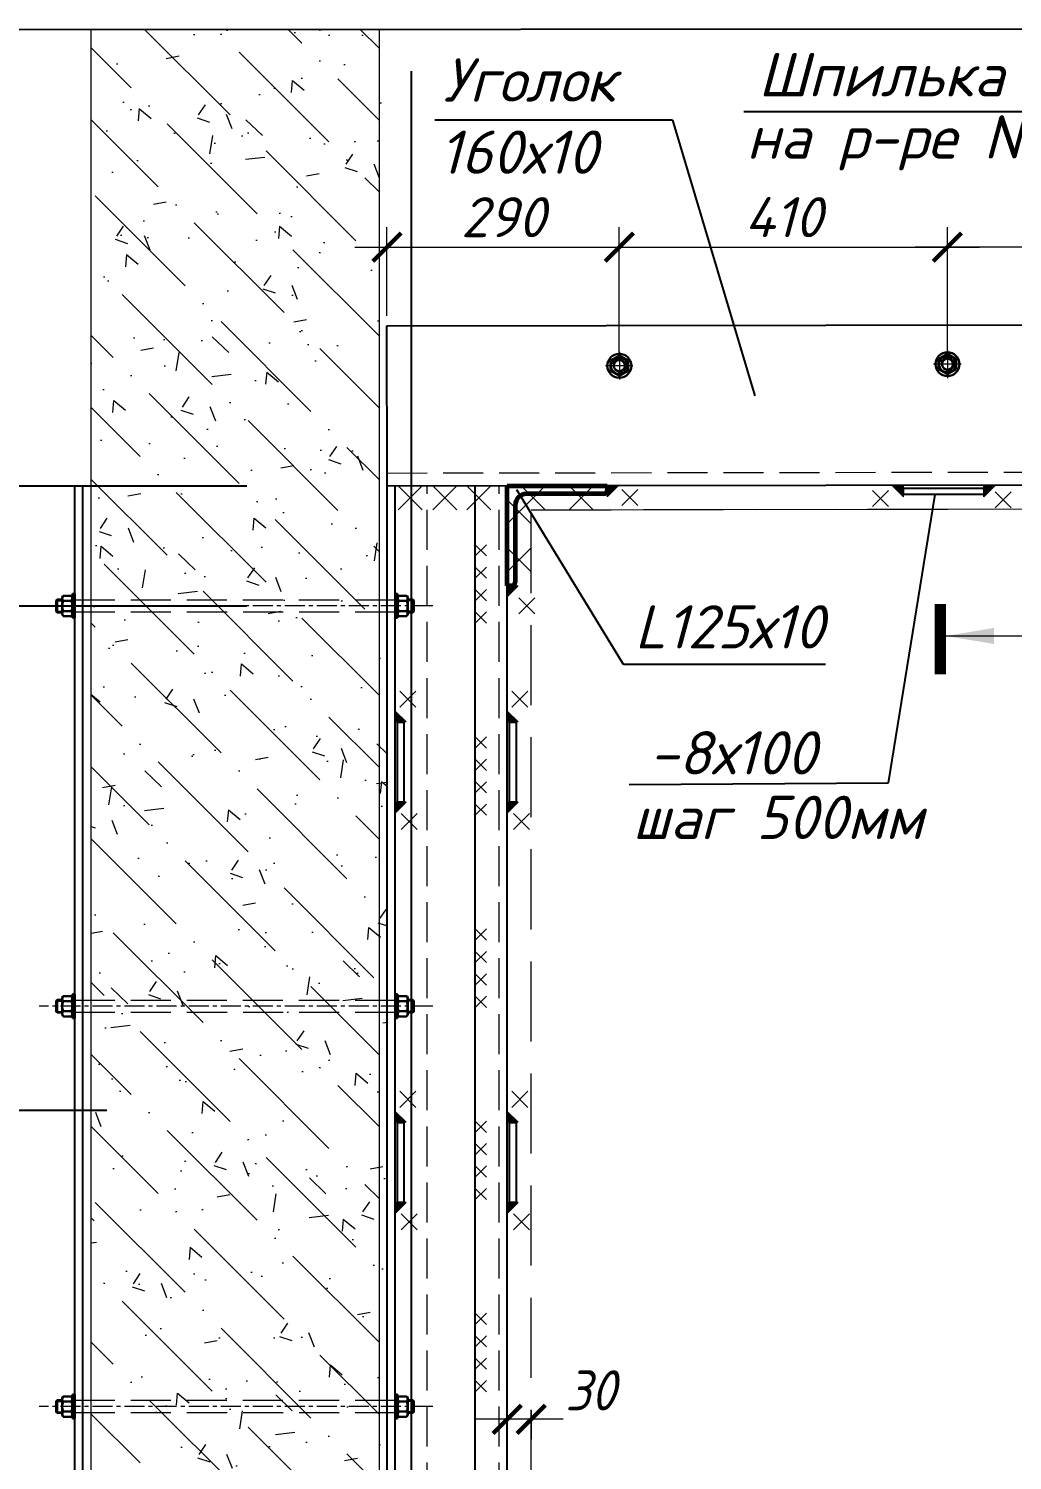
# Model space of a CAD drawing. Header units: millimetres. Extents: x 749182 to 2267578, y 70462 to 311449.
# Drawn here: x 2112590 to 2113818, y 184338 to 186126 of the extents above; entities that cross this region are included whole.
import ezdxf

# ---------------------------------------------------------------- set-up
doc = ezdxf.new("R2010")
doc.units = ezdxf.units.MM
doc.linetypes.add('ГОСТ 2.303 4', pattern=[7, 5, -2, 0])
doc.linetypes.add('осеваяX2', pattern=[4, 2.5, -0.5, 0.5, -0.5])
doc.layers.get('Defpoints').update_dxf_attribs({"color": 255})
for name, color, linetype, lineweight in [('1Стены', 252, 'Continuous', 25), ('монолит', 176, 'Continuous', 50), ('Оси', 165, 'осеваяX2', 13), ('Размер', 7, 'Continuous', 13), ('Размеры КР', 164, 'Continuous', 9), ('сварка', 156, 'Continuous', 9), ('штрих', 8, 'Continuous', 5), ('штриховка кирпич', 42, 'Continuous', 5)]:
    doc.layers.add(name, color=color, linetype=linetype, lineweight=lineweight)
doc.layers.add('CS_UNPLOTTED', color=254, linetype='Continuous', plot=False)
doc.layers.add('металл', color=124, linetype='Continuous')
doc.layers.add('Текст', color=7, linetype='Continuous')
doc.styles.add('GOST 2.304_new', font='isocpeur.ttf', dxfattribs={"width": 0.9, "oblique": 15})
doc.styles.add('М2', font='isocpeui.ttf')
doc.dimstyles.new('SPDS', dxfattribs={"dimscale": 25, "dimtxt": 2.5, "dimasz": 1.77, "dimexe": 1.25, "dimexo": 0.625, "dimtad": 1, "dimdec": 0, "dimrnd": 0.001, "dimtxsty": 'GOST 2.304_new', "dimblk": 'ARCHTICK', "dimcen": 2.5, "dimdle": 2, "dimclrt": 256, "dimazin": 2, "dimtfac": 0.75, "dimtdec": 0, "dimtmove": 1, "dimatfit": 3, "dimfxl": 0, "dimtolj": 1, "dimlwd": 9, "dimlwe": 9, "dimarcsym": 0})

# ---------------------------------------------------------------- blocks, each defined once
blk = doc.blocks.new('_ArchTick')
at = {"color": 0, "linetype": 'ByBlock', "const_width": 0.15}
blk.add_lwpolyline([(-0.5, -0.5), (0.5, 0.5)], dxfattribs=at)
blk = doc.blocks.new('*D3141')
at = {"layer": 'Defpoints', "color": 0, "lineweight": 20, "ltscale": 20, "transparency": 16777216}
for p in [(2113187.7, 184412.8), (2113217.7, 184412.8), (2113187.7, 184389.3)]:
    blk.add_point(p, dxfattribs=at)
at = {"layer": 'Размер', "color": 0, "lineweight": 9, "ltscale": 20, "transparency": 16777216}
for p, q in [((2113187.7, 184400.3), (2113187.7, 184364.3)), ((2113217.7, 184400.3), (2113217.7, 184364.3)), ((2113257.7, 184389.3), (2113147.7, 184389.3))]:
    blk.add_line(p, q, dxfattribs=at)
at = {"layer": 'Размер', "color": 0, "lineweight": 9, "ltscale": 20, "transparency": 16777216, "xscale": 35.4, "yscale": 35.4, "zscale": 35.4}
for p, rotation in [((2113187.7, 184389.3), 179.9999999995553), ((2113217.7, 184389.3), 359.9999999995553)]:
    blk.add_blockref('_ArchTick', p, dxfattribs=dict(at, rotation=rotation))
at = {"layer": 'Размер', "ltscale": 20, "transparency": 16777216, "insert": (2113291.5, 184425.4), "char_height": 50, "attachment_point": 5, "style": 'GOST 2.304_new'}
blk.add_mtext('\\A1;30', dxfattribs=at)
blk = doc.blocks.new('свар')
at = {"layer": 'сварка', "color": 0, "linetype": 'Continuous', "ltscale": 10}
for p, q in [((10, 10), (-10, -10)), ((-10, 10), (10, -10))]:
    blk.add_line(p, q, dxfattribs=at)
blk = doc.blocks.new('м16')
at = {"layer": 'металл', "lineweight": 30, "ltscale": 20}
for p, q in [((-11, 6.4), (0, 12.7)), ((-11, -6.4), (-11, 6.4)), ((0, 12.7), (11, 6.4)), ((11, 6.4), (11, -6.4)), ((0, -12.7), (-11, -6.4)), ((11, -6.4), (0, -12.7))]:
    blk.add_line(p, q, dxfattribs=at)
blk.add_circle((0, 0), 15, dxfattribs=at)
for radius, start, end in [(10.4, 0, 180), (10.4, 180, 0), (6.92, 0, 180), (6.92, 180, 0)]:
    blk.add_arc((0, 0), radius, start, end, dxfattribs=at)
at = {"layer": 'металл', "linetype": 'Continuous', "lineweight": 25, "ltscale": 20}
blk.add_arc((0, 0), 8, 255, 165, dxfattribs=at)
at = {"layer": 'Оси', "ltscale": 20}
for p, q in [((17, 0), (-17.3, 0)), ((0, 17.3), (0, -17.3))]:
    blk.add_line(p, q, dxfattribs=at)
blk = doc.blocks.new('*D3145')
at = {"color": 0, "lineweight": 9, "ltscale": 20, "transparency": 16777216}
for p, q in [((2113037.5, 185767.7), (2113037.5, 185878.3)), ((2113327.7, 185717.7), (2113327.7, 185878.3)), ((2112997.5, 185853.3), (2113367.7, 185853.3))]:
    blk.add_line(p, q, dxfattribs=at)
at = {"layer": 'Defpoints', "color": 0, "lineweight": 20, "ltscale": 20, "transparency": 16777216}
for p in [(2113327.7, 185853.3), (2113037.5, 185755.2), (2113327.7, 185705.2)]:
    blk.add_point(p, dxfattribs=at)
at = {"color": 0, "lineweight": 9, "ltscale": 20, "transparency": 16777216, "xscale": 35.4, "yscale": 35.4, "zscale": 35.4, "rotation": 180}
blk.add_blockref('_ArchTick', (2113037.5, 185853.3), dxfattribs=at)
at = {"color": 0, "lineweight": 9, "ltscale": 20, "transparency": 16777216, "xscale": 35.4, "yscale": 35.4, "zscale": 35.4}
blk.add_blockref('_ArchTick', (2113327.7, 185853.3), dxfattribs=at)
at = {"ltscale": 20, "transparency": 16777216, "insert": (2113182.6, 185890.8), "char_height": 50, "attachment_point": 5, "style": 'М2'}
blk.add_mtext('\\A1;290', dxfattribs=at)
blk = doc.blocks.new('*D3125')
at = {"color": 0, "lineweight": 9, "ltscale": 20, "transparency": 16777216}
for p, q in [((2113327.6, 185815), (2113327.6, 185878.3)), ((2113737.4, 185719.7), (2113737.4, 185878.3)), ((2113287.6, 185853.3), (2113777.4, 185853.3))]:
    blk.add_line(p, q, dxfattribs=at)
at = {"layer": 'Defpoints', "color": 0, "lineweight": 20, "ltscale": 20, "transparency": 16777216}
for p in [(2113737.4, 185853.3), (2113327.6, 185802.5), (2113737.4, 185707.2)]:
    blk.add_point(p, dxfattribs=at)
at = {"color": 0, "lineweight": 9, "ltscale": 20, "transparency": 16777216, "xscale": 35.4, "yscale": 35.4, "zscale": 35.4, "rotation": 180}
blk.add_blockref('_ArchTick', (2113327.6, 185853.3), dxfattribs=at)
at = {"color": 0, "lineweight": 9, "ltscale": 20, "transparency": 16777216, "xscale": 35.4, "yscale": 35.4, "zscale": 35.4}
blk.add_blockref('_ArchTick', (2113737.4, 185853.3), dxfattribs=at)
at = {"ltscale": 20, "transparency": 16777216, "insert": (2113532.5, 185890.8), "char_height": 50, "attachment_point": 5, "style": 'М2'}
blk.add_mtext('\\A1;410', dxfattribs=at)
blk = doc.blocks.new('*D3126')
at = {"color": 0, "lineweight": 9, "ltscale": 20, "transparency": 16777216}
for p, q in [((2113737.3, 185719.7), (2113737.3, 185878.3)), ((2114147.3, 185815), (2114147.3, 185878.3)), ((2114187.3, 185853.3), (2113697.3, 185853.3))]:
    blk.add_line(p, q, dxfattribs=at)
at = {"layer": 'Defpoints', "color": 0, "lineweight": 20, "ltscale": 20, "transparency": 16777216}
for p in [(2113737.3, 185853.3), (2114147.3, 185802.5), (2113737.3, 185707.2)]:
    blk.add_point(p, dxfattribs=at)
at = {"color": 0, "lineweight": 9, "ltscale": 20, "transparency": 16777216, "xscale": 35.4, "yscale": 35.4, "zscale": 35.4, "rotation": 180}
blk.add_blockref('_ArchTick', (2113737.3, 185853.3), dxfattribs=at)
at = {"color": 0, "lineweight": 9, "ltscale": 20, "transparency": 16777216, "xscale": 35.4, "yscale": 35.4, "zscale": 35.4}
blk.add_blockref('_ArchTick', (2114147.3, 185853.3), dxfattribs=at)
at = {"ltscale": 20, "transparency": 16777216, "insert": (2113942.3, 185890.8), "char_height": 50, "attachment_point": 5, "style": 'М2'}
blk.add_mtext('\\A1;410', dxfattribs=at)
blk = doc.blocks.new('*U809')
at = {"color": 0, "linetype": 'Continuous', "lineweight": -2, "ltscale": 100}
for p, q in [((0, 0), (0.95, 17.16)), ((0.83, 14.98), (-1.28, 13.09)), ((0.72, 12.98), (-1.16, 15.09)), ((0.61, 10.98), (-1.5, 9.1)), ((0.5, 8.99), (-1.39, 11.09)), ((0.39, 6.99), (-1.72, 5.1)), ((0.28, 4.99), (-1.61, 7.1)), ((0.17, 3), (-1.94, 1.11)), ((0.06, 1), (-1.83, 3.11))]:
    blk.add_line(p, q, dxfattribs=at)
blk = doc.blocks.new('*U3121')
at = {"layer": 'сварка', "linetype": 'Continuous', "ltscale": 15, "xscale": -6.999999999999999, "yscale": 6.999999999999999, "zscale": 6.999999999999999, "rotation": 356.8182644325913}
blk.add_blockref('*U809', (-6.8, -59.8), dxfattribs=at)
blk = doc.blocks.new('*U3120')
at = {"layer": 'Размер', "color": 0, "linetype": 'ByBlock', "lineweight": -2, "transparency": 16777216}
for p in [(0, 0), (0, -240), (0, -480), (0, -720), (0, -960)]:
    blk.add_blockref('*U3121', p, dxfattribs=at)

msp = doc.modelspace()

# ---------------------------------------------------------------- hatches: boundary and pattern name
at = {"layer": 'сварка', "linetype": 'Continuous', "ltscale": 5}
for points in [[(2113312.7365, 185555.1806), (2113312.7365, 185541.5371), (2113326.38, 185555.1806)], [(2113682.5571, 185555.3053), (2113668.9136, 185555.3053), (2113682.5571, 185541.6619)], [(2113782.7527, 185555.3053), (2113796.3961, 185555.3053), (2113782.7527, 185541.6619)], [(2113187.7365, 185430.1806), (2113201.38, 185430.1806), (2113187.7365, 185416.5371)], [(2113047.7365, 185260.2784), (2113047.7365, 185273.9218), (2113061.38, 185260.2784)], [(2113187.7365, 185260.2784), (2113187.7365, 185273.9218), (2113201.38, 185260.2784)], [(2113047.7365, 185160.0827), (2113047.7365, 185146.4393), (2113061.38, 185160.0827)], [(2113187.7365, 185160.0827), (2113187.7365, 185146.4393), (2113201.38, 185160.0827)], [(2113047.7365, 184760.2784), (2113047.7365, 184773.9218), (2113061.38, 184760.2784)], [(2113187.7365, 184760.2784), (2113187.7365, 184773.9218), (2113201.38, 184760.2784)], [(2113047.7365, 184660.0827), (2113047.7365, 184646.4393), (2113061.38, 184660.0827)], [(2113187.7365, 184660.0827), (2113187.7365, 184646.4393), (2113201.38, 184660.0827)]]:
    msp.add_hatch(color=0, dxfattribs=at).paths.add_polyline_path(points, flags=0)
at = {"layer": 'штрих', "ltscale": 100}
h = msp.add_hatch(dxfattribs=at)
h.set_pattern_fill('AR-CONC', color=256, angle=-90)
h.set_pattern_definition([(320, (-39753248.21, -1328317.38), (-15.93908554, -182.184669), [19.05, -209.55]), (265, (-39753248.21, -1328317.38), (191.0568452, 35.2434214), [15.24, -167.6405842]), (10.4514447, (-39753249.54, -1328332.56), (175.1177519, -146.9412471), [16.1900088, -178.0902446]), (316.1842, (-39753197.41, -1328317.38), (-42.0423279, -271.0790409), [28.575, -314.325]), (6.6355576, (-39753200.92, -1328339.97), (247.4261246, -237.404134), [24.2850231, -267.1356082]), (261.1841512, (-39753197.41, -1328317.38), (247.4261246, -237.404134), [22.859967, -251.459732]), (291, (-39753210.11, -1328342.78), (-102.2651982, -151.61439127), [19.05, -209.55]), (236, (-39753210.11, -1328342.78), (184.1879661, -61.80202835), [15.24, -167.64]), (341.451445, (-39753218.64, -1328355.41), (81.9227689, -213.4164193), [16.1900088, -178.0899376]), (307.5, (-39753248.214, -1328317.375), (84.55503887, -3.08860325), [0, -165.608, 0, -170.18, 0, -168.275]), (277.5, (-39753248.21, -1328317.375), (100.18057482, -66.81966251), [0, -97.028, 0, -161.798, 0, -64.135]), (237.5, (-39753248.214, -1328260.73), (-5.72874399, -135.59059517), [0, -63.5, 0, -198.12, 0, -262.89]), (227.5, (-39753248.21, -1328235.33), (25.42649103, -148.1291814), [0, -82.55, 0, -131.572, 0, -186.69])])
h.paths.add_polyline_path([(2113038.7653, 183165.2946), (2113037.7365, 185923.1953), (2113037.7365, 185931.9453), (2113037.7365, 185949.4453), (2113037.7365, 185958.1953), (2113037.7365, 186125.368), (2112667.7365, 186125.368), (2112668.7653, 183165.2946)])
h = msp.add_hatch(dxfattribs=at)
h.set_pattern_fill('ANSI36', color=256, scale=20, angle=-90)
h.set_pattern_definition([(315, (-39729932.16, -1335876.814), (123.47852166, -33.67596045), [158.75, -31.75, 0, -31.75])])
h.paths.add_polyline_path([(2113027.7365, 183165.4428), (2113027.7365, 185923.1953), (2113027.7365, 185931.9453), (2113027.7365, 185949.4453), (2113027.7365, 185958.1953), (2113027.7365, 186125.368), (2112667.7365, 186125.368), (2112668.7653, 183165.2946)])

# ---------------------------------------------------------------- linework, layer by layer
at = {"ltscale": 100}
for p, q in [((2113483.2797, 186022.794), (2113941.1524, 186022.794)), ((2113394.0674, 186011.7842), (2113496.9066, 185667.4798)), ((2113332.7564, 185331.9569), (2113199.5517, 185550.1984)), ((2113663.6457, 185184.2917), (2113722.0847, 185544.2962)), ((2113584.9461, 185331.9569), (2113332.7564, 185331.9569)), ((2113339.8812, 185182.2866), (2113663.6457, 185184.2917))]:
    msp.add_line(p, q, dxfattribs=at)
at = {"color": 0, "ltscale": 20}
msp.add_lwpolyline([(2113394.0674, 186011.7842), (2113097.4917, 186011.7842)], dxfattribs=at)
at = {"layer": '1Стены', "color": 0, "linetype": 'ГОСТ 2.303 4', "lineweight": 13, "ltscale": 10}
for p, q in [((2113037.7207, 185571.2004), (2114378.0365, 185573.1856)), ((2113087.7133, 183165.1805), (2113087.7133, 185555.2398)), ((2113177.7365, 183165.1805), (2113177.7365, 185555.1806))]:
    msp.add_line(p, q, dxfattribs=at)
at = {"layer": '1Стены', "color": 0, "linetype": 'ГОСТ 2.303 4', "lineweight": 13, "ltscale": 20}
for p, q in [((2113217.7365, 185525.1806), (2114247.5732, 185527.1856)), ((2113217.7365, 183181.1806), (2113217.7365, 185525.1806))]:
    msp.add_line(p, q, dxfattribs=at)
at = {"layer": 'CS_UNPLOTTED', "ltscale": 20}
msp.add_line((2113067.7365, 186073.3196), (2113067.7365, 183248.4442), dxfattribs=at)
at = {"layer": 'CS_UNPLOTTED', "ltscale": 100}
for p, q in [((2112315.0062, 185555.1904), (2112862.771, 185555.1904)), ((2112315.0062, 185405.1904), (2112862.771, 185405.1904)), ((2112140.115, 184775.2204), (2112687.8797, 184775.2204))]:
    msp.add_line(p, q, dxfattribs=at)
at = {"layer": 'металл', "color": 0, "ltscale": 20}
for p, q in [((2113037.539, 185755.1806), (2115778.0464, 185759.2198)), ((2113037.7365, 185555.1904), (2113037.539, 185755.1902)), ((2113037.7365, 185555.1904), (2115778.0464, 185559.2198)), ((2112497.8797, 185555.1904), (2112657.8797, 185555.1904)), ((2112647.8797, 183165.2979), (2112647.8797, 185555.1904)), ((2112657.8797, 183165.3018), (2112657.8797, 185555.1904)), ((2113037.7365, 183165.1805), (2113037.7365, 185555.1904)), ((2113047.7365, 183165.1805), (2113047.7365, 185555.2003)), ((2113147.7365, 183165.1805), (2113147.7365, 185555.2991)), ((2113187.7365, 183165.1805), (2113187.7365, 185555.1806))]:
    msp.add_line(p, q, dxfattribs=at)
at = {"layer": 'металл', "color": 0, "linetype": 'Continuous', "lineweight": 60, "ltscale": 20}
for p, q in [((2113187.7365, 185430.1806), (2113187.7365, 185555.1806)), ((2113187.7365, 185555.1806), (2113312.7365, 185555.1806)), ((2113308.1365, 185545.1806), (2113211.7365, 185545.1806)), ((2113312.7365, 185555.1806), (2113312.7365, 185549.7806)), ((2113197.7365, 185531.1806), (2113197.7365, 185434.7806)), ((2113193.1365, 185430.1806), (2113187.7365, 185430.1806))]:
    msp.add_line(p, q, dxfattribs=at)
at = {"layer": 'металл', "linetype": 'Continuous', "lineweight": 30, "ltscale": 10}
for p, q in [((2112625.6024, 185413.1908), (2112624.5204, 185412.1088)), ((2112625.6024, 185413.1908), (2112625.6024, 185397.1908)), ((2112625.6024, 185413.1908), (2112631.8797, 185413.1908)), ((2112631.8797, 185415.6408), (2112633.1798, 185417.8925)), ((2112631.8797, 185405.1908), (2112631.8797, 185415.6408)), ((2112633.1798, 185417.8925), (2112643.5797, 185417.8925)), ((2112644.8797, 185415.6408), (2112643.5797, 185417.8925)), ((2112644.8797, 185420.1908), (2112644.8797, 185390.1908)), ((2112647.8797, 185420.1908), (2112644.8797, 185420.1908)), ((2112644.8797, 185405.1908), (2112644.8797, 185415.6408)), ((2112644.8797, 185413.1908), (2112644.8797, 185397.1908)), ((2112647.8797, 185390.1908), (2112647.8797, 185420.1908)), ((2113047.7365, 185390.1863), (2113047.7365, 185420.1863)), ((2113047.7365, 185420.1863), (2113050.7365, 185420.1863)), ((2113050.7365, 185420.1863), (2113050.7365, 185390.1863)), ((2113050.7365, 185415.6363), (2113052.0366, 185417.888)), ((2113050.7365, 185405.1863), (2113050.7365, 185415.6363)), ((2113050.7365, 185413.1863), (2113050.7365, 185397.1863)), ((2113062.4365, 185417.888), (2113052.0366, 185417.888)), ((2113063.7365, 185415.6363), (2113062.4365, 185417.888)), ((2113063.7365, 185405.1863), (2113063.7365, 185415.6363)), ((2113070.0139, 185413.1863), (2113063.7365, 185413.1863)), ((2113070.0139, 185413.1863), (2113071.0959, 185412.1043)), ((2113070.0139, 185413.1863), (2113070.0139, 185397.1863)), ((2112624.5204, 185412.1088), (2112624.5204, 185398.2728)), ((2112624.5204, 185398.2728), (2112625.6024, 185397.1908)), ((2112631.8797, 185397.1908), (2112625.6024, 185397.1908)), ((2112631.8797, 185405.1908), (2112631.8797, 185394.7408)), ((2112631.8797, 185394.7408), (2112633.1798, 185392.4891)), ((2112643.5797, 185411.5417), (2112633.1798, 185411.5417)), ((2112643.5797, 185398.84), (2112633.1798, 185398.84)), ((2112644.8797, 185394.7408), (2112643.5797, 185392.4891)), ((2112644.8797, 185405.1908), (2112644.8797, 185394.7408)), ((2113050.7365, 185405.1863), (2113050.7365, 185394.7363)), ((2113050.7365, 185394.7363), (2113052.0366, 185392.4846)), ((2113052.0366, 185411.5371), (2113062.4365, 185411.5371)), ((2113052.0366, 185398.8354), (2113062.4365, 185398.8354)), ((2113063.7365, 185394.7363), (2113062.4365, 185392.4846)), ((2113063.7365, 185405.1863), (2113063.7365, 185394.7363)), ((2113063.7365, 185397.1863), (2113070.0139, 185397.1863)), ((2113071.0959, 185398.2683), (2113070.0139, 185397.1863)), ((2113071.0959, 185412.1043), (2113071.0959, 185398.2683)), ((2112633.1798, 185392.4891), (2112643.5797, 185392.4891)), ((2112644.8797, 185390.1908), (2112647.8797, 185390.1908)), ((2113050.7365, 185390.1863), (2113047.7365, 185390.1863)), ((2113062.4365, 185392.4846), (2113052.0366, 185392.4846)), ((2112625.6024, 184913.1908), (2112624.5204, 184912.1088)), ((2112624.5204, 184912.1088), (2112624.5204, 184898.2728)), ((2112625.6024, 184913.1908), (2112625.6024, 184897.1908)), ((2112625.6024, 184913.1908), (2112631.8797, 184913.1908)), ((2112631.8797, 184915.6408), (2112633.1798, 184917.8925)), ((2112631.8797, 184905.1908), (2112631.8797, 184915.6408)), ((2112633.1798, 184917.8925), (2112643.5797, 184917.8925)), ((2112644.8797, 184915.6408), (2112643.5797, 184917.8925)), ((2112644.8797, 184920.1908), (2112644.8797, 184890.1908)), ((2112647.8797, 184920.1908), (2112644.8797, 184920.1908)), ((2112644.8797, 184905.1908), (2112644.8797, 184915.6408)), ((2112644.8797, 184913.1908), (2112644.8797, 184897.1908)), ((2112647.8797, 184890.1908), (2112647.8797, 184920.1908)), ((2113047.7365, 184890.1863), (2113047.7365, 184920.1863)), ((2113047.7365, 184920.1863), (2113050.7365, 184920.1863)), ((2113050.7365, 184920.1863), (2113050.7365, 184890.1863)), ((2113050.7365, 184915.6363), (2113052.0366, 184917.888)), ((2113050.7365, 184905.1863), (2113050.7365, 184915.6363)), ((2113050.7365, 184913.1863), (2113050.7365, 184897.1863)), ((2113062.4365, 184917.888), (2113052.0366, 184917.888)), ((2113063.7365, 184915.6363), (2113062.4365, 184917.888)), ((2113063.7365, 184905.1863), (2113063.7365, 184915.6363)), ((2113070.0139, 184913.1863), (2113063.7365, 184913.1863)), ((2113070.0139, 184913.1863), (2113071.0959, 184912.1043)), ((2113070.0139, 184913.1863), (2113070.0139, 184897.1863)), ((2113071.0959, 184912.1043), (2113071.0959, 184898.2683)), ((2112624.5204, 184898.2728), (2112625.6024, 184897.1908)), ((2112631.8797, 184897.1908), (2112625.6024, 184897.1908)), ((2112631.8797, 184905.1908), (2112631.8797, 184894.7408)), ((2112631.8797, 184894.7408), (2112633.1798, 184892.4891)), ((2112643.5797, 184911.5417), (2112633.1798, 184911.5417)), ((2112643.5797, 184898.84), (2112633.1798, 184898.84)), ((2112644.8797, 184894.7408), (2112643.5797, 184892.4891)), ((2112644.8797, 184905.1908), (2112644.8797, 184894.7408)), ((2113050.7365, 184905.1863), (2113050.7365, 184894.7363)), ((2113050.7365, 184894.7363), (2113052.0366, 184892.4846)), ((2113052.0366, 184911.5371), (2113062.4365, 184911.5371)), ((2113052.0366, 184898.8354), (2113062.4365, 184898.8354)), ((2113063.7365, 184894.7363), (2113062.4365, 184892.4846)), ((2113063.7365, 184905.1863), (2113063.7365, 184894.7363)), ((2113063.7365, 184897.1863), (2113070.0139, 184897.1863)), ((2113071.0959, 184898.2683), (2113070.0139, 184897.1863)), ((2112633.1798, 184892.4891), (2112643.5797, 184892.4891)), ((2112644.8797, 184890.1908), (2112647.8797, 184890.1908)), ((2113050.7365, 184890.1863), (2113047.7365, 184890.1863)), ((2113062.4365, 184892.4846), (2113052.0366, 184892.4846)), ((2112625.6024, 184413.1908), (2112624.5204, 184412.1088)), ((2112624.5204, 184412.1088), (2112624.5204, 184398.2728)), ((2112625.6024, 184413.1908), (2112625.6024, 184397.1908)), ((2112625.6024, 184413.1908), (2112631.8797, 184413.1908)), ((2112631.8797, 184415.6408), (2112633.1798, 184417.8925)), ((2112631.8797, 184405.1908), (2112631.8797, 184415.6408)), ((2112633.1798, 184417.8925), (2112643.5797, 184417.8925)), ((2112643.5797, 184411.5417), (2112633.1798, 184411.5417)), ((2112644.8797, 184415.6408), (2112643.5797, 184417.8925)), ((2112644.8797, 184420.1908), (2112644.8797, 184390.1908)), ((2112647.8797, 184420.1908), (2112644.8797, 184420.1908)), ((2112644.8797, 184405.1908), (2112644.8797, 184415.6408)), ((2112644.8797, 184413.1908), (2112644.8797, 184397.1908)), ((2112647.8797, 184390.1908), (2112647.8797, 184420.1908)), ((2113047.7365, 184390.1863), (2113047.7365, 184420.1863)), ((2113047.7365, 184420.1863), (2113050.7365, 184420.1863)), ((2113050.7365, 184420.1863), (2113050.7365, 184390.1863)), ((2113050.7365, 184415.6363), (2113052.0366, 184417.888)), ((2113050.7365, 184405.1863), (2113050.7365, 184415.6363)), ((2113050.7365, 184413.1863), (2113050.7365, 184397.1863)), ((2113062.4365, 184417.888), (2113052.0366, 184417.888)), ((2113052.0366, 184411.5371), (2113062.4365, 184411.5371)), ((2113063.7365, 184415.6363), (2113062.4365, 184417.888)), ((2113063.7365, 184405.1863), (2113063.7365, 184415.6363)), ((2113070.0139, 184413.1863), (2113063.7365, 184413.1863)), ((2113070.0139, 184413.1863), (2113071.0959, 184412.1043)), ((2113070.0139, 184413.1863), (2113070.0139, 184397.1863)), ((2113071.0959, 184412.1043), (2113071.0959, 184398.2683)), ((2112624.5204, 184398.2728), (2112625.6024, 184397.1908)), ((2112631.8797, 184397.1908), (2112625.6024, 184397.1908)), ((2112631.8797, 184405.1908), (2112631.8797, 184394.7408)), ((2112631.8797, 184394.7408), (2112633.1798, 184392.4891)), ((2112643.5797, 184398.84), (2112633.1798, 184398.84)), ((2112644.8797, 184394.7408), (2112643.5797, 184392.4891)), ((2112644.8797, 184405.1908), (2112644.8797, 184394.7408)), ((2113050.7365, 184405.1863), (2113050.7365, 184394.7363)), ((2113050.7365, 184394.7363), (2113052.0366, 184392.4846)), ((2113052.0366, 184398.8354), (2113062.4365, 184398.8354)), ((2113063.7365, 184394.7363), (2113062.4365, 184392.4846)), ((2113063.7365, 184405.1863), (2113063.7365, 184394.7363)), ((2113063.7365, 184397.1863), (2113070.0139, 184397.1863)), ((2113071.0959, 184398.2683), (2113070.0139, 184397.1863)), ((2112633.1798, 184392.4891), (2112643.5797, 184392.4891)), ((2112644.8797, 184390.1908), (2112647.8797, 184390.1908)), ((2113050.7365, 184390.1863), (2113047.7365, 184390.1863)), ((2113062.4365, 184392.4846), (2113052.0366, 184392.4846))]:
    msp.add_line(p, q, dxfattribs=at)
at = {"layer": 'металл', "color": 0, "ltscale": 20}
for points in [[(2113782.6549, 185552.2962), (2113782.6549, 185544.2962), (2113682.6549, 185544.2962), (2113682.6549, 185552.2962)], [(2113050.7456, 185260.1806), (2113058.7456, 185260.1806), (2113058.7456, 185160.1806), (2113050.7456, 185160.1806)], [(2113190.7456, 185260.1806), (2113198.7456, 185260.1806), (2113198.7456, 185160.1806), (2113190.7456, 185160.1806)], [(2113050.7456, 184760.1806), (2113058.7456, 184760.1806), (2113058.7456, 184660.1806), (2113050.7456, 184660.1806)], [(2113190.7456, 184760.1806), (2113198.7456, 184760.1806), (2113198.7456, 184660.1806), (2113190.7456, 184660.1806)]]:
    msp.add_lwpolyline(points, close=True, dxfattribs=at)
at = {"layer": 'металл', "color": 0, "linetype": 'Continuous', "lineweight": 60, "ltscale": 20}
for centre, radius, start, end in [((2113211.7365, 185531.1806), 14, 90, 180), ((2113308.1365, 185549.7806), 4.6, 270, 0), ((2113193.1365, 185434.7806), 4.6, 270, 0)]:
    msp.add_arc(centre, radius, start, end, dxfattribs=at)
at = {"layer": 'металл', "linetype": 'Continuous', "lineweight": 30, "ltscale": 10}
for centre, radius, start, end in [((2112637.8201, 185414.7171), 5.6228, 154.3842475, 214.3842473), ((2112638.9394, 185414.7171), 5.6228, 325.6157527, 25.6157525), ((2113056.6769, 185414.7126), 5.6228, 154.3842475, 214.3842473), ((2113057.7962, 185414.7126), 5.6228, 325.6157527, 25.6157525), ((2112653.2148, 185405.1908), 21.0175, 162.4120461, 197.5879539), ((2112637.8201, 185395.6645), 5.6228, 145.6157527, 205.6157525), ((2112623.5447, 185405.1908), 21.0175, 342.4120461, 17.5879539), ((2112638.9394, 185395.6645), 5.6228, 334.3842475, 34.3842473), ((2113072.0716, 185405.1863), 21.0175, 162.4120461, 197.5879539), ((2113056.6769, 185395.66), 5.6228, 145.6157527, 205.6157525), ((2113042.4015, 185405.1863), 21.0175, 342.4120461, 17.5879539), ((2113057.7962, 185395.66), 5.6228, 334.3842475, 34.3842473), ((2112637.8201, 184914.7171), 5.6228, 154.3842475, 214.3842473), ((2112638.9394, 184914.7171), 5.6228, 325.6157527, 25.6157525), ((2113056.6769, 184914.7126), 5.6228, 154.3842475, 214.3842473), ((2113057.7962, 184914.7126), 5.6228, 325.6157527, 25.6157525), ((2112653.2148, 184905.1908), 21.0175, 162.4120461, 197.5879539), ((2112637.8201, 184895.6645), 5.6228, 145.6157527, 205.6157525), ((2112623.5447, 184905.1908), 21.0175, 342.4120461, 17.5879539), ((2112638.9394, 184895.6645), 5.6228, 334.3842475, 34.3842473), ((2113072.0716, 184905.1863), 21.0175, 162.4120461, 197.5879539), ((2113056.6769, 184895.66), 5.6228, 145.6157527, 205.6157525), ((2113042.4015, 184905.1863), 21.0175, 342.4120461, 17.5879539), ((2113057.7962, 184895.66), 5.6228, 334.3842475, 34.3842473), ((2112637.8201, 184414.7171), 5.6228, 154.3842475, 214.3842473), ((2112653.2148, 184405.1908), 21.0175, 162.4120461, 197.5879539), ((2112638.9394, 184414.7171), 5.6228, 325.6157527, 25.6157525), ((2112623.5447, 184405.1908), 21.0175, 342.4120461, 17.5879539), ((2113056.6769, 184414.7126), 5.6228, 154.3842475, 214.3842473), ((2113072.0716, 184405.1863), 21.0175, 162.4120461, 197.5879539), ((2113057.7962, 184414.7126), 5.6228, 325.6157527, 25.6157525), ((2113042.4015, 184405.1863), 21.0175, 342.4120461, 17.5879539), ((2112637.8201, 184395.6645), 5.6228, 145.6157527, 205.6157525), ((2112638.9394, 184395.6645), 5.6228, 334.3842475, 34.3842473), ((2113056.6769, 184395.66), 5.6228, 145.6157527, 205.6157525), ((2113057.7962, 184395.66), 5.6228, 334.3842475, 34.3842473)]:
    msp.add_arc(centre, radius, start, end, dxfattribs=at)
at = {"layer": 'монолит', "color": 0, "lineweight": 25, "ltscale": 100}
msp.add_line((2112340.1489, 186125.1806), (2116256.4724, 186127.1856), dxfattribs=at)
at = {"layer": 'Оси', "ltscale": 10}
for p, q in [((2113094.999, 185405.1863), (2112603.3373, 185405.1908)), ((2113094.999, 184905.1863), (2112603.3373, 184905.1908)), ((2113094.999, 184405.1863), (2112603.3373, 184405.1908))]:
    msp.add_line(p, q, dxfattribs=at)
at = {"layer": 'Размер', "ltscale": 100}
for p, q in [((2112667.7365, 186125.2204), (2112667.7365, 183165.2204)), ((2113027.7365, 186125.368), (2113027.7365, 183165.1805))]:
    msp.add_line(p, q, dxfattribs=at)
at = {"layer": 'Размер', "linetype": 'Continuous', "ltscale": 20}
msp.add_line((2113735.5612, 185367.6724), (2113936.7973, 185367.6724), dxfattribs=at)
at = {"layer": 'Размер', "color": 0, "linetype": 'Continuous', "ltscale": 20, "const_width": 14}
msp.add_lwpolyline([(2113728.5612, 185319.6724), (2113728.5612, 185407.6724)], dxfattribs=at)
at = {"layer": 'Размер', "linetype": 'Continuous', "ltscale": 20}
msp.add_solid([(2113735.5612, 185367.6724), (2113795.6513, 185377.728), (2113795.6513, 185357.6168)], dxfattribs=at)
at = {"layer": 'Размеры КР', "lineweight": 20}
msp.add_line((2113217.7365, 185525.1806), (2114247.5732, 185527.1856), dxfattribs=at)
at = {"layer": 'сварка', "color": 0, "linetype": 'Continuous', "ltscale": 15}
for p, q in [((2113081.3875, 185555.1806), (2113051.3875, 185525.1806)), ((2113051.3875, 185555.1806), (2113081.3875, 185525.1806)), ((2113124.6983, 185555.1806), (2113094.6983, 185525.1806)), ((2113094.6983, 185555.1806), (2113124.6983, 185525.1806)), ((2113167.4256, 185555.1806), (2113137.4256, 185525.1806)), ((2113137.4256, 185555.1806), (2113167.4256, 185525.1806)), ((2113312.7365, 185555.1806), (2113187.7365, 185555.1806)), ((2113187.7365, 185430.1806), (2113187.7365, 185555.1806)), ((2113235.2365, 185555.1806), (2113205.2365, 185525.1806)), ((2113205.2365, 185555.1806), (2113235.2365, 185525.1806)), ((2113295.2365, 185555.1806), (2113265.2365, 185525.1806)), ((2113265.2365, 185555.1806), (2113295.2365, 185525.1806)), ((2113187.7365, 185507.6806), (2113217.7365, 185537.6806)), ((2113187.7365, 185537.6806), (2113217.7365, 185507.6806)), ((2113187.7365, 185447.6806), (2113217.7365, 185477.6806)), ((2113187.7365, 185477.6806), (2113217.7365, 185447.6806))]:
    msp.add_line(p, q, dxfattribs=at)
at = {"layer": 'сварка', "color": 0, "linetype": 'Continuous', "ltscale": 5}
for p, q in [((2113312.7365, 185555.1806), (2113312.7365, 185541.5371)), ((2113312.7365, 185541.5371), (2113326.38, 185555.1806)), ((2113326.38, 185555.1806), (2113312.7365, 185555.1806)), ((2113682.5571, 185555.3053), (2113668.9136, 185555.3053)), ((2113668.9136, 185555.3053), (2113682.5571, 185541.6619)), ((2113682.5571, 185541.6619), (2113682.5571, 185555.3053)), ((2113782.7527, 185555.3053), (2113796.3961, 185555.3053)), ((2113796.3961, 185555.3053), (2113782.7527, 185541.6619)), ((2113782.7527, 185541.6619), (2113782.7527, 185555.3053)), ((2113187.7365, 185430.1806), (2113201.38, 185430.1806)), ((2113201.38, 185430.1806), (2113187.7365, 185416.5371)), ((2113187.7365, 185416.5371), (2113187.7365, 185430.1806)), ((2113047.7365, 185260.2784), (2113047.7365, 185273.9218)), ((2113047.7365, 185273.9218), (2113061.38, 185260.2784)), ((2113187.7365, 185260.2784), (2113187.7365, 185273.9218)), ((2113187.7365, 185273.9218), (2113201.38, 185260.2784)), ((2113061.38, 185260.2784), (2113047.7365, 185260.2784)), ((2113201.38, 185260.2784), (2113187.7365, 185260.2784)), ((2113047.7365, 185160.0827), (2113047.7365, 185146.4393)), ((2113047.7365, 185146.4393), (2113061.38, 185160.0827)), ((2113061.38, 185160.0827), (2113047.7365, 185160.0827)), ((2113187.7365, 185160.0827), (2113187.7365, 185146.4393)), ((2113187.7365, 185146.4393), (2113201.38, 185160.0827)), ((2113201.38, 185160.0827), (2113187.7365, 185160.0827)), ((2113047.7365, 184760.2784), (2113047.7365, 184773.9218)), ((2113047.7365, 184773.9218), (2113061.38, 184760.2784)), ((2113187.7365, 184760.2784), (2113187.7365, 184773.9218)), ((2113187.7365, 184773.9218), (2113201.38, 184760.2784)), ((2113061.38, 184760.2784), (2113047.7365, 184760.2784)), ((2113201.38, 184760.2784), (2113187.7365, 184760.2784)), ((2113047.7365, 184660.0827), (2113047.7365, 184646.4393)), ((2113047.7365, 184646.4393), (2113061.38, 184660.0827)), ((2113061.38, 184660.0827), (2113047.7365, 184660.0827)), ((2113187.7365, 184660.0827), (2113187.7365, 184646.4393)), ((2113187.7365, 184646.4393), (2113201.38, 184660.0827)), ((2113201.38, 184660.0827), (2113187.7365, 184660.0827))]:
    msp.add_line(p, q, dxfattribs=at)
at = {"layer": 'Текст', "linetype": 'Continuous', "lineweight": 25, "ltscale": 10}
for p, q in [((2112624.5204, 185412.1088), (2112631.8797, 185412.1088)), ((2112624.5204, 185398.2728), (2112631.8797, 185398.2728)), ((2113071.0959, 185412.1043), (2113063.7365, 185412.1043)), ((2113071.0959, 185398.2683), (2113063.7365, 185398.2683)), ((2112624.5204, 184912.1088), (2112631.8797, 184912.1088)), ((2113071.0959, 184912.1043), (2113063.7365, 184912.1043)), ((2112624.5204, 184898.2728), (2112631.8797, 184898.2728)), ((2113071.0959, 184898.2683), (2113063.7365, 184898.2683)), ((2112624.5204, 184412.1088), (2112631.8797, 184412.1088)), ((2113071.0959, 184412.1043), (2113063.7365, 184412.1043)), ((2112624.5204, 184398.2728), (2112631.8797, 184398.2728)), ((2113071.0959, 184398.2683), (2113063.7365, 184398.2683))]:
    msp.add_line(p, q, dxfattribs=at)
at = {"layer": 'штриховка кирпич', "linetype": 'ГОСТ 2.303 4', "lineweight": 13, "ltscale": 10}
for p, q in [((2113047.7365, 185412.5363), (2112647.8797, 185412.5408)), ((2112647.8797, 185397.8408), (2113047.7365, 185397.8363)), ((2113047.7365, 184912.5363), (2112647.8797, 184912.5408)), ((2112647.8797, 184897.8408), (2113047.7365, 184897.8363)), ((2113047.7365, 184412.5363), (2112647.8797, 184412.5408)), ((2112647.8797, 184397.8408), (2113047.7365, 184397.8363))]:
    msp.add_line(p, q, dxfattribs=at)

# ---------------------------------------------------------------- block references
at = {"layer": 'Размер'}
for name, p in [('м16', (2113327.7365, 185705.1806)), ('м16', (2113737.4494, 185707.1856)), ('*U3120', (2113154.521, 185436.4922))]:
    msp.add_blockref(name, p, dxfattribs=at)
at = {"layer": 'Размер', "color": 0}
for p in [(2113340.7829, 185540.4514), (2113653.9244, 185539.5499), (2113806.7985, 185537.5463), (2113212.0363, 185405.2308)]:
    msp.add_blockref('свар', p, dxfattribs=at)
at = {"layer": 'Размер', "color": 0, "xscale": -1, "rotation": 89.99999999762781}
for p in [(2113063.4919, 185288.911), (2113203.4919, 185288.911), (2113065.4955, 185136.0369), (2113205.4955, 185136.0369), (2113063.4919, 184788.911), (2113203.4919, 184788.911), (2113065.4955, 184636.0369), (2113205.4955, 184636.0369)]:
    msp.add_blockref('свар', p, dxfattribs=at)

# ---------------------------------------------------------------- texts
at = {"color": 0, "ltscale": 20, "insert": (2113077.3026, 186089.037), "char_height": 54, "width": 274.710988, "attachment_point": 1, "style": 'М2'}
msp.add_mtext('\\pi30.4911;Уголок \\P\\pi25.48206;160х10', dxfattribs=at)
at = {"layer": 'Текст', "ltscale": 20, "style": 'М2'}
for s, p in [('Шпилька М16', (2113501.0552, 186041.6219)), ('на р-ре №2', (2113486.4724, 185963.8805)), ('L125х10', (2113346.9093, 185352.0929)), ('-8х100', (2113364.7915, 185194.7303)), ('шаг 500мм', (2113344.1785, 185114.1324))]:
    msp.add_text(s, height=54, dxfattribs=at).set_placement(p)

# ---------------------------------------------------------------- dimensions: what is measured, and where the dimension line sits
at = {"ltscale": 20}
for base, p1, p2, picture, middle in [((2113327.7365, 185853.3029), (2113037.539, 185755.1902), (2113327.7365, 185705.1806), '*D3145', (2113182.6378, 185890.8029)), ((2113737.4494, 185853.3029), (2113327.5633, 185802.4528), (2113737.4494, 185707.1856), '*D3125', (2113532.5064, 185890.8029))]:
    dim = msp.add_linear_dim(base=base, p1=p1, p2=p2, dimstyle='SPDS', override={"dimscale": 20, "dimtxsty": 'М2', "dimfxl": 1.25, "dimtfill": 0, "dimarcsym": 1}, dxfattribs=at)
    dim.commit()
    dim.dimension.update_dxf_attribs({"geometry": picture, "text_midpoint": middle})
dim = msp.add_linear_dim(base=(2113737.2768, 185853.3029), p1=(2114147.3453, 185802.4528), p2=(2113737.2768, 185707.1856), angle=180, dimstyle='SPDS', override={"dimscale": 20, "dimtxsty": 'М2', "dimfxl": 1.25, "dimtfill": 0, "dimarcsym": 1}, dxfattribs=at)
dim.commit()
dim.dimension.update_dxf_attribs({"geometry": '*D3126', "text_midpoint": (2113942.311, 185890.8029)})
at = {"layer": 'Размер', "ltscale": 20}
dim = msp.add_linear_dim(base=(2113187.7365, 184389.2602), p1=(2113217.7365, 184412.843), p2=(2113187.7365, 184412.843), angle=180, dimstyle='SPDS', override={"dimscale": 20, "dimtxsty": 'GOST 2.304_new', "dimfxl": 1.25, "dimtfill": 0, "dimarcsym": 1}, dxfattribs=at)
dim.commit()
dim.dimension.update_dxf_attribs({"geometry": '*D3141', "text_midpoint": (2113291.5434, 184387.8729), "dimtype": 161})

doc.saveas('drawing.dxf')
